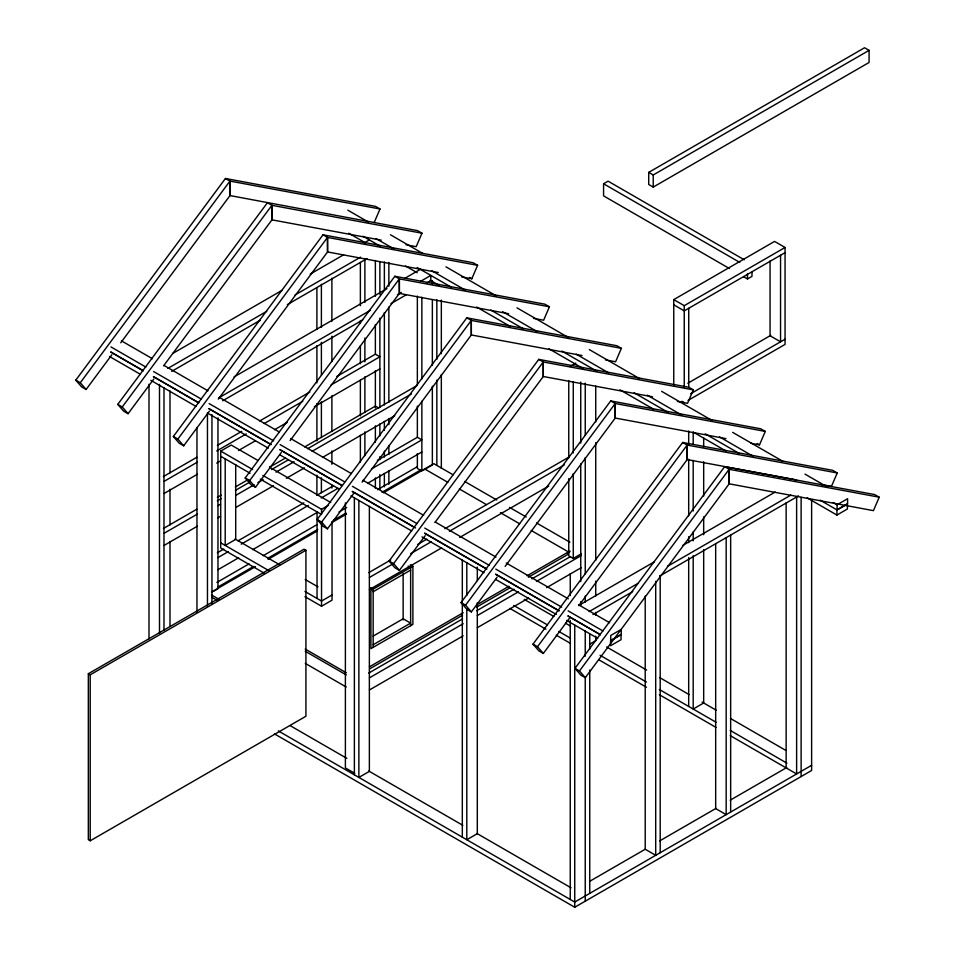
<?xml version="1.0" encoding="UTF-8"?>
<svg xmlns="http://www.w3.org/2000/svg" width="955" height="955" viewBox="0 0 955 955"><rect width="100%" height="100%" fill="white"/><g stroke="black" fill="none" stroke-linecap="round" stroke-linejoin="round"><path stroke-width="1.43" d="M374.229 222.431L380.018 208.978L375.518 206.387L225.44 178.49L75.779 380.15L81.605 386.87L86.105 389.461L111.866 354.759M120.748 342.785L230 195.572L417.49 230.621L421.991 233.211L416.201 246.665L406.006 244.767M461.599 276.866L471.806 278.765L477.596 265.323L473.095 262.721L323.029 234.823L173.356 436.483L179.182 443.204L183.682 445.794L209.443 411.092M281.259 452.551L255.498 487.265L251.01 484.663L245.184 477.954L394.845 276.281L544.911 304.191L549.412 306.782L543.622 320.235L533.427 318.337M354.102 492.899L327.458 528.807L322.957 526.217L317.144 519.496L466.804 317.836L616.87 345.734L621.371 348.324L615.581 361.778L605.386 359.88M425.178 535.648L399.417 570.35L394.916 567.759L389.091 561.039L538.763 359.378L688.83 387.276L693.33 389.867L687.54 403.32L677.334 401.422M750.749 443.239L759.5 444.863L765.289 431.409L760.789 428.819L610.711 400.921L461.05 602.581L466.876 609.302L471.376 611.892L497.137 577.19M569.98 617.539L543.335 653.435L538.835 650.844L533.009 644.124L682.67 442.463L832.748 470.361L837.237 472.964L831.459 486.405L821.252 484.507M879.221 497.197L873.431 510.639L729.143 483.815L729.143 469.299L724.642 466.697L574.982 668.357L580.807 675.078L585.308 677.68L729.202 483.791L729.143 469.299L879.221 497.197L874.72 494.595L724.642 466.697M86.105 389.461L80.28 382.74L229.94 181.08L380.018 208.978M153.839 378.992L128.077 413.694L123.577 411.104L117.763 404.383L267.424 202.723L271.912 205.313L421.991 233.211M128.077 413.694L122.252 406.973L271.912 205.313L271.972 219.817L163.603 365.825M183.682 445.794L177.857 439.085L327.517 237.413L477.596 265.323M218.325 399.118L327.577 251.917L327.517 237.413L323.029 234.823M255.498 487.265L249.685 480.544L399.345 278.884L549.412 306.782M290.141 440.589L399.393 293.376L399.345 278.884L394.845 276.281M327.458 528.807L321.632 522.087L471.304 320.426L621.371 348.324M362.1 482.132L471.352 334.919L471.304 320.426L466.804 317.836M399.417 570.35L393.591 563.629L543.252 361.969L693.33 389.867M434.943 522.481L543.311 376.461L543.252 361.969L538.763 359.378M471.376 611.892L465.551 605.172L615.211 403.511L765.289 431.409M505.123 566.422L615.271 418.015L615.211 403.511L610.711 400.921M543.335 653.435L537.51 646.726L687.17 445.066L837.237 472.964M578.861 605.566L687.218 459.558L687.17 445.066L682.67 442.463M585.308 677.68L579.482 670.959L729.143 469.299M172.783 353.434L281.976 290.392M310.244 274.073L343.645 254.782M364.201 242.916L369.346 239.956M167.853 368.391L266.779 311.282M295.047 294.964L360.56 257.134M171.709 371.364L260.357 320.188M287.336 304.609L366.983 258.614M234.035 376.927L386.942 288.649M404.932 278.263L420.343 269.358M218.826 397.817L370.445 310.28M397.435 294.701L401.291 292.481M420.558 281.355L430.836 275.41L430.836 280.603L426.992 282.835M222.682 400.79L362.745 319.925M391.013 303.606L406.424 294.701M729.501 268.582L603.572 195.882L603.572 183.766L608.072 181.163L744.279 259.808M648.72 172.378L864.585 47.75L869.086 50.352L869.086 62.469L653.22 187.096L648.72 184.494L648.72 172.378L653.22 174.98L869.086 50.352M163.4 476.569L196.802 457.29M217.358 445.424L241.758 431.326M259.748 420.94L309.85 392.016M336.829 376.437L375.375 354.186L379.875 356.788L331.051 384.972M164.033 481.392L197.446 462.113M216.713 450.987L246.259 433.928M264.249 423.543L302.783 401.291M264.105 573.084L220.712 548.039L220.712 451.094L231.206 445.042L258.005 460.513M164.033 493.508L197.446 474.229M216.713 463.103L220.569 460.871M238.547 450.485L255.26 440.852M274.527 429.726L287.371 422.301M314.35 406.723L379.875 368.905M163.4 528.497L196.802 509.218M217.358 497.352L221.202 495.12M235.336 486.966L248.193 479.553M270.026 466.935L285.45 458.042M304.717 446.916L375.375 406.114L378.753 408.06M217.346 500.826L221.214 498.594M235.407 490.404L249.601 482.203M271.542 469.538L288.315 459.856M307.665 448.683L417.347 385.354L417.359 296.098M164.033 533.32L197.446 514.041M217.967 505.661L220.545 504.168M236.04 495.227L254.102 484.806M257.969 482.562L263.138 479.589M276.031 472.14L294.104 461.707M312.166 451.273L411.521 393.914M164.033 545.436L197.446 526.157M217.967 517.777L220.545 516.285M236.04 507.344L273.452 485.749M286.357 478.3L304.43 467.866M322.492 457.433L394.749 415.712M217.358 552.754L223.804 549.03M237.998 540.84L303.809 502.843M316.714 495.394L333.486 485.701M377.356 460.382L417.359 437.283L421.859 439.873L371.531 468.929M217.979 557.589L228.305 551.632M241.209 544.171L308.31 505.434M321.214 497.985L337.986 488.303M673.753 385.498L673.753 299.619L774.565 241.412L785.058 247.476L785.058 344.409L688.066 400.408M262.828 475.411L321.537 509.302L328.532 505.267M217.979 569.705L238.631 557.78M252.824 549.591L317.335 512.334M367.663 483.29L421.859 451.99M569.92 366.481L575.758 363.115M673.753 299.619L684.246 305.672L785.058 247.476M785.058 252.669L684.246 310.876L673.753 304.812M216.892 582.431L249.016 563.88M263.15 555.726L317.12 524.57M338.965 511.952L346.677 507.499M377.512 489.7L417.347 466.697M743.635 276.747L747.49 278.967L751.979 276.365L751.979 272.33M217.537 587.253L253.517 566.482M267.651 558.317L317.764 529.392M333.188 520.487L346.032 513.074M382.012 492.291L420.558 470.039M211.544 592.016L255.474 566.649M268.08 559.367L317.478 530.861M331.683 522.648L346.462 514.124M383.349 492.828L433.845 463.676L453.088 474.79M213.311 591.443L216.809 589.426M423.029 470.361L432.352 464.978L432.352 386.238M88.338 673.729L304.048 549.197L305.922 550.271L305.922 716.25L90.212 840.794L88.338 839.708L88.338 673.729L90.212 674.815L305.922 550.271M687.791 383.253L770.733 335.372M368.749 572.654L390.69 559.988M417.789 544.338L426.813 539.133M444.887 528.7L568.762 457.182M332.03 594.989L321.537 601.041L304.943 591.467M369.382 577.489L392.601 564.071M410.674 553.649L431.314 541.724M449.387 531.29L564.226 464.99M304.943 596.66L321.537 606.234L332.03 600.182L332.03 521.633M690.62 393.735L785.058 339.216M369.382 589.605L441.64 547.884M459.701 537.45L548.743 486.047M412.894 566.208L370.91 590.453L370.91 648.648L412.894 624.415L412.894 566.208L410.387 564.775M373.166 591.742L410.638 570.111M373.166 636.102L403.141 618.792L410.638 623.126L373.166 644.756M369.418 666.841L463.223 612.692M476.712 604.897L509.015 586.251M527.088 575.817L569.872 551.119M567.258 553.255L569.825 551.763M369.513 668.954L462.507 615.259M476.712 607.058L510.304 587.671M528.39 577.226L568.428 554.115L568.428 551.954L531.207 530.455M368.737 673.06L462.542 618.912M476.676 610.746L513.933 589.235M531.923 578.849L570.469 556.586M568.762 478.586L568.762 555.846L573.263 558.448L581.416 553.733M369.382 677.883L463.175 623.734M477.309 615.569L518.434 591.825M536.424 581.44L581.392 555.476M369.382 689.999L463.175 635.851M477.309 627.686L528.712 598.009M546.702 587.623L581.392 567.592M578.611 605.542L654.414 561.779M682.67 545.46L775.174 492.052M589.104 611.606L637.928 583.41M667.473 566.351L790.812 495.144M592.96 614.566L632.783 591.575M659.762 575.996L798.511 495.896M589.915 644.04L595.741 640.674L595.741 636.197M833.226 502.533L837.105 504.777L847.598 498.713L847.598 503.906L837.105 509.97L820.142 500.169M836.926 515.055L847.419 509.003L847.419 503.81L836.926 509.863L836.926 515.055L807.226 497.913M590.178 881.035L645.425 849.126M659.559 840.973L716.095 808.324M730.229 800.171L786.777 767.522M811.619 765.301L574.743 902.057L278.323 730.921M274.455 733.882L574.743 907.25L811.619 770.494L811.619 500.241M381.224 240.159L271.912 219.841L271.912 205.313M438.285 272.533L327.517 251.941L327.517 237.413M508.645 313.729L399.345 293.412L399.345 278.884M582.061 355.546L471.304 334.954L471.304 320.426M652.563 396.814L543.252 376.497L543.252 361.969M725.979 438.632L615.211 418.039L615.211 403.511M796.482 479.911L687.17 459.582L687.17 445.066M603.572 183.766L739.779 262.398M469.562 277.463L471.806 278.765M757.255 443.562L759.5 444.863M681.906 401.267L684.246 402.616M347.811 210.16L368.463 222.097M390.428 234.775L422.707 253.409M445.949 266.827L496.325 295.907M516.989 307.844L568.643 337.664M589.307 349.59L639.671 378.669M661.624 391.347L711.988 420.427M732.652 432.352L783.016 461.432M804.981 474.11L826.935 486.787M376.055 238.595L394.14 249.028M431.588 270.647L465.169 290.034M502.617 311.664L537.486 331.791M576.223 354.162L608.514 372.796M647.263 395.167L682.121 415.294M719.581 436.924L753.161 456.311M362.972 236.231L379.935 246.02M417.204 267.543L450.963 287.025M490.822 310.041L523.28 328.783M561.85 351.046L596.887 371.28M634.168 392.803L667.915 412.285M705.196 433.809L738.955 453.303M348.766 233.223L365.55 242.916M405.589 266.027L417.204 272.736M430.12 280.197L439.169 285.414M476.617 307.033L510.197 326.419M548.934 348.79L583.004 368.451M619.962 389.795L653.542 409.182M693.581 432.293L725.86 450.939M225.44 178.49L229.94 181.08L230 195.572L229.94 181.08M464.643 481.451L496.731 499.978M509.564 507.392L526.241 517.025M536.519 522.946L569.884 542.213M424.689 468.965L447.788 482.299M459.331 488.96L486.286 504.526M500.408 512.68L519.651 523.794M121.44 340.851L152.43 358.746M164.057 365.455L207.963 390.81M219.59 397.519L278.991 431.815M290.618 438.524L351.321 473.573M362.936 480.281L423.638 515.33M435.265 522.039L495.955 557.075M506.293 563.044L568.285 598.833M578.611 604.802L609.6 622.696M110.947 346.916L145.817 367.042M153.564 371.519L201.35 399.106M209.097 403.583L273.667 440.864M280.125 444.588L344.695 481.869M352.443 486.346L417.013 523.627M424.772 528.091L489.342 565.372M495.8 569.108L561.659 607.129M568.118 610.854L602.987 630.992M110.947 352.108L143.238 370.743M153.564 376.712L198.759 402.807M209.097 408.776L271.089 444.564M280.125 449.781L342.117 485.57M352.443 491.538L414.434 527.327M424.772 533.284L486.752 569.073M495.8 574.301L559.081 610.83M568.118 616.047L600.409 634.693M110.768 352.013L143.047 370.659M153.385 376.616L198.58 402.712M208.918 408.68L270.898 444.469M279.946 449.686L341.938 485.474M352.264 491.443L415.544 527.972M424.581 533.2L486.573 568.989M495.609 574.206L558.89 610.734M567.938 615.963L600.218 634.598M109.467 356.466L140.469 374.36M150.794 380.317L196.002 406.412M207.617 413.121L268.319 448.17M279.946 454.878L339.347 489.175M350.974 495.884L411.665 530.932M422.003 536.901L483.994 572.69M495.609 579.399L556.311 614.435M566.637 620.404L597.639 638.298M524.211 599.37L553.852 616.488M565.456 623.185L570.613 626.158M606.7 646.989L646.654 670.064M659.535 677.501L689.176 694.619M702.068 702.056L716.25 710.245M730.42 718.423L785.834 750.415M513.718 605.434L547.227 624.773M558.83 631.47L570.433 638.167M600.074 655.285L646.463 682.073M659.356 689.51L716.059 722.255M730.241 730.432L786.944 763.176M269.501 467.138L330.752 502.509M509.851 608.395L545.938 629.226M556.252 635.182L570.433 643.36M598.785 659.738L646.463 687.266M659.356 694.703L716.059 727.447M730.241 735.625L796.625 773.956L796.625 496.982M220.712 451.094L252.621 469.514M220.712 456.287L250.067 473.238M260.273 479.124L321.537 514.494L321.537 509.302M408.143 566.064L410.638 567.509L410.638 625.716M75.779 380.15L80.28 382.74M117.763 404.383L122.252 406.973M173.356 436.483L177.857 439.085M245.184 477.954L249.685 480.544M317.144 519.496L321.632 522.087M389.091 561.039L393.591 563.629M461.05 602.581L465.551 605.172M533.009 644.124L537.51 646.726M574.982 668.357L579.482 670.959M370.659 587.707L373.166 589.151L373.166 647.359M235.037 538.99L279.708 564.775M305.23 579.518L317.991 586.883M220.712 542.846L269.215 570.839M211.544 594.977L219.244 599.43M305.23 649.066L346.295 672.786M211.544 597.15L216.881 600.229M305.23 651.238L346.295 674.946M305.266 663.379L346.259 687.039M290.105 725.609L346.808 758.342M368.726 770.995L462.805 825.311M476.987 833.5L571.066 887.816M354.711 773.287L345.388 767.904L345.388 502.843M837.105 504.777L837.105 509.97M801.126 497.364L801.126 776.558M786.132 502.843L786.132 767.904M780.557 255.26L780.557 341.818L770.064 335.754L770.064 260.942M747.49 273.584L747.49 278.967M730.659 535.063L730.659 812.037M726.17 537.665L726.17 814.639L715.677 808.575L715.677 543.514M703.68 437.927L703.68 446.856M703.68 461.754L703.68 496.003M703.68 516.846L703.68 534.716M703.68 549.602L703.68 702.987L693.187 709.04L693.187 555.667M693.187 432.066L693.187 443.98M693.187 460.358L693.187 510.997M693.187 531.84L693.187 540.781M688.734 308.274L688.734 387.491M688.686 430.968L688.686 444.362M688.686 459.26L688.686 515.843M688.686 536.686L688.686 542.643M688.686 557.541L688.686 706.449M684.246 305.672L684.246 387.157M660.203 575.746L660.203 852.72M655.703 581.32L655.703 855.31L645.21 849.258L645.21 596.111M653.22 174.98L653.22 187.096M595.741 386.035L595.741 421.776M595.741 442.619L595.741 560.263M595.741 581.106L595.741 595.992M595.741 612.382L595.741 615.354M589.748 634.287L589.748 649.185M589.748 670.028L589.748 893.391M585.248 383.158L585.248 435.277M585.248 457.612L585.248 573.764M585.248 596.099L585.248 602.056M585.248 630.933L585.236 656.252M585.248 677.095L585.236 901.186M580.747 382.048L580.747 443.108M580.747 463.951L580.747 581.583M580.747 601.65L580.747 605.41M574.743 625.083L574.743 907.25M573.263 381.642L573.263 452.957M573.263 473.752L573.263 558.448M570.254 573.621L570.254 595.598M570.254 620.499L570.242 899.455M568.762 380.532L568.762 457.791M477.309 567.127L477.309 580.533M477.309 602.868L477.309 833.679L466.804 839.743L466.804 608.932M466.804 562.77L466.804 595.526M462.315 560.167L462.315 837.141M441.341 300.109L441.341 353.708M441.341 374.563L441.341 468.38M436.841 299.727L436.841 359.283M436.841 380.138L436.841 465.013M432.352 280.746L432.352 283.719M432.352 300.061L432.352 365.431M421.859 297.208L421.859 378.92M421.859 401.207L421.859 471.042L417.359 468.439L417.359 453.577M417.359 406.042L417.359 437.235M403.141 573.37L403.141 619.938M388.864 262.362L388.864 286.19M388.864 307.044L388.864 402.342M388.864 418.72L388.864 424.677M388.864 445.531L388.864 454.461M388.864 470.839L388.864 484.245M384.364 261.98L384.364 290.284M384.364 312.619L384.364 404.944M384.364 421.322L384.364 430.251M384.364 451.106L384.364 457.063M384.364 473.441L384.364 486.835M379.875 261.61L379.875 294.367M379.875 318.194L379.875 407.534M379.875 423.913L379.875 435.826M379.875 456.681L379.875 459.653M379.875 474.551L379.875 489.438M375.375 260.5L375.375 296.241M375.375 324.533L375.375 354.305M375.375 370.695L375.375 407.916M375.375 425.787L375.375 442.165M375.375 477.906L375.375 488.327M369.37 506.305L369.37 771.365L358.877 777.43L358.877 500.456M364.882 259.115L364.882 302.293M364.882 338.034L364.882 361.861M364.882 376.748L364.882 412.488M364.882 431.851L364.882 455.666M360.381 262.47L360.381 305.66M360.381 320.546L360.381 323.518M360.381 345.865L360.381 363.724M360.381 380.114L360.381 415.843M360.381 435.205L360.381 462.005M354.377 497.853L354.377 774.827M331.886 278.156L331.886 321.346M331.886 336.232L331.886 361.551M331.886 395.8L331.886 431.541M331.886 450.891L331.886 464.297M331.886 485.14L331.886 488.124M321.537 523.292L321.537 606.234M321.393 284.22L321.393 327.398M321.393 342.296L321.393 375.052M321.393 401.852L321.393 437.593M321.393 477.798L321.393 492.696M316.893 287.574L316.893 329.272M316.893 345.65L316.893 382.883M316.893 403.726L316.893 440.959M316.893 475.208L316.893 494.559M317.036 511.892L317.036 598.451M235.706 464.56L235.706 539.384L225.213 545.436L225.213 458.889M217.967 417.884L217.967 588.746M211.962 414.661L211.962 603.787M207.462 412.799L207.462 606.377M196.969 427.577L196.969 612.227M169.99 390.989L169.99 472.892M169.99 489.27L169.99 525.011M169.99 541.389L169.99 626.265M163.985 387.73L163.985 630.455M159.497 384.376L159.497 633.058M149.004 384.268L149.004 638.907M90.212 674.815L90.212 840.794M621.227 629.405L610.734 635.469L610.734 640.662L621.227 634.598L621.227 629.405M621.048 634.502L610.555 640.566L610.555 645.759L621.048 639.695L621.048 634.502"/></g></svg>
